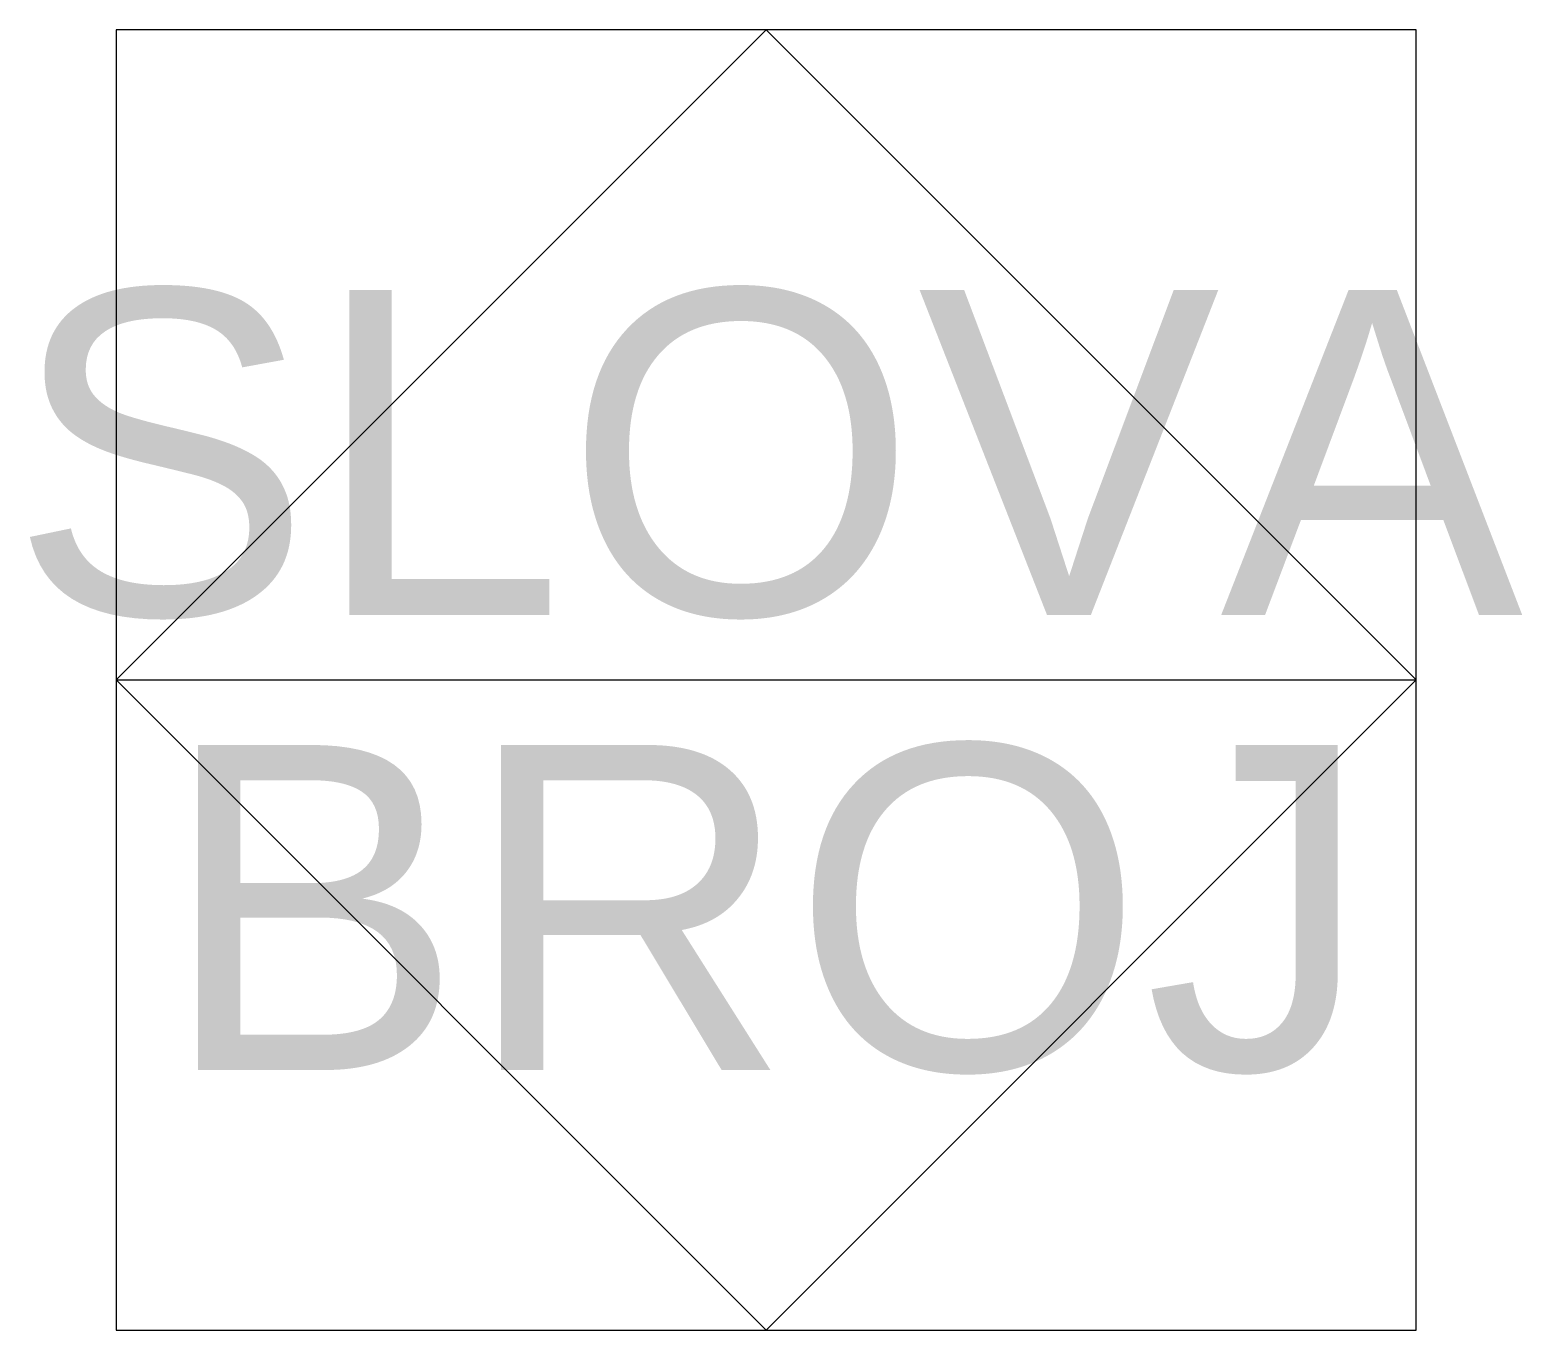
# Model space of a CAD drawing. Extents: x -12.7 to -1.2, y -6.1 to 3.9.
import ezdxf
from ezdxf.enums import TextEntityAlignment as Align

# ---------------------------------------------------------------- set-up
doc = ezdxf.new("R2010")
doc.units = 0
doc.layers.add('TextLayer', color=250, linetype='Continuous')
doc.styles.get("Standard").update_dxf_attribs({"font": 'arial.ttf'})

msp = doc.modelspace()

# ---------------------------------------------------------------- linework, layer by layer
for p, q in [((-7.029, 3.868), (-12.029, -1.132)), ((-2.029, -1.132), (-7.029, 3.868)), ((-12.029, -1.132), (-7.029, -6.132)), ((-12.029, -1.132), (-2.029, -1.132)), ((-7.029, -6.132), (-2.029, -1.132))]:
    msp.add_line(p, q)
msp.add_lwpolyline([(-12.029, -6.132), (-2.029, -6.132), (-2.029, 3.868), (-12.029, 3.868)], close=True)

# ---------------------------------------------------------------- texts
at = {"layer": 'TextLayer'}
for tag, text, p in [('SLOVA', 'Slova', (-7.029, -0.632)), ('BROJ', '123', (-7.029, -4.132))]:
    msp.add_attdef(tag, text=text, height=2.5, dxfattribs=at).set_placement(p, align=Align.CENTER)

doc.saveas('drawing.dxf')
